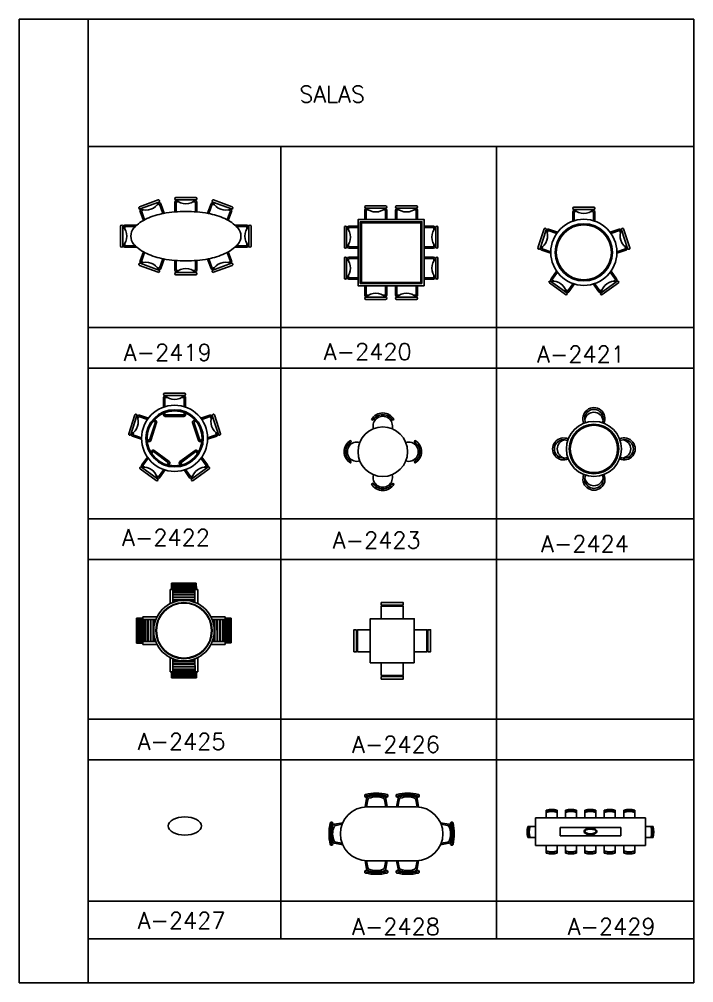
# Model space of a CAD drawing. Extents: x -59 to 107, y 53 to 89.
# Drawn here: x 28.97 to 53.47, y 54.5 to 89.5 of the extents above; entities that cross this region are included whole.
import ezdxf

# ---------------------------------------------------------------- set-up
doc = ezdxf.new("R2010")
doc.units = 0
doc.header["$MEASUREMENT"] = 0
for name, color, linetype in [('A-MOBILIA', 2, 'CONTINUOUS'), ('FOLHA', 3, 'CONTINUOUS'), ('MOBILIA', 2, 'CONTINUOUS'), ('MOVEIS', 2, 'CONTINUOUS'), ('P-ARVORE', 2, 'CONTINUOUS'), ('PISO', 11, 'CONTINUOUS')]:
    doc.layers.add(name, color=color, linetype=linetype)
doc.styles.get("Standard").update_dxf_attribs({"font": 'txt.shx', "height": 0.15})

# ---------------------------------------------------------------- blocks, each defined once
blk = doc.blocks.new('FOLHAVERDE')
at = {"layer": 'FOLHA', "linetype": 'CONTINUOUS'}
for p, q in [((-5.455, 37.298), (-29.955, 37.298)), ((-29.955, 37.298), (-29.955, 2.298)), ((-27.455, 37.298), (-27.455, 2.298)), ((-5.455, 2.298), (-5.455, 37.298)), ((-27.455, 35.298), (-27.455, 2.298)), ((-29.955, 2.298), (-5.455, 2.298)), ((-27.455, 2.298), (-5.455, 2.298))]:
    blk.add_line(p, q, dxfattribs=at)
blk = doc.blocks.new('A-2427')
at = {"layer": 'MOVEIS'}
blk.add_ellipse((0.027, 0.011), major_axis=(-0.6, 0), ratio=0.551713, dxfattribs=at)

msp = doc.modelspace()

# ---------------------------------------------------------------- linework, layer by layer
at = {"layer": 'A-MOBILIA'}
for p, q in [((34.659, 83.02), (35.379, 83.02)), ((34.012, 82.934), (33.337, 82.682)), ((34.04, 82.859), (33.365, 82.607)), ((33.977, 82.761), (34.045, 82.787)), ((34.026, 82.833), (34.028, 82.834)), ((34.058, 82.781), (34.186, 82.441)), ((34.105, 82.798), (34.236, 82.45)), ((34.619, 82.86), (34.619, 82.502)), ((34.659, 82.94), (35.379, 82.94)), ((34.669, 82.86), (34.669, 82.506)), ((34.681, 82.92), (34.679, 82.92)), ((34.751, 82.87), (34.679, 82.87)), ((35.359, 82.87), (35.286, 82.87)), ((35.359, 82.92), (35.356, 82.92)), ((35.369, 82.506), (35.369, 82.86)), ((35.419, 82.502), (35.419, 82.86)), ((35.933, 82.798), (35.802, 82.45)), ((35.979, 82.781), (35.852, 82.441)), ((36.06, 82.761), (35.992, 82.787)), ((35.998, 82.859), (36.672, 82.607)), ((36.012, 82.833), (36.01, 82.834)), ((36.026, 82.934), (36.7, 82.682)), ((42.276, 82.721), (41.556, 82.721)), ((42.276, 82.641), (41.556, 82.641)), ((41.576, 82.621), (41.578, 82.621)), ((42.253, 82.621), (42.256, 82.621)), ((42.676, 82.721), (43.396, 82.721)), ((42.676, 82.641), (43.396, 82.641)), ((42.698, 82.621), (42.696, 82.621)), ((43.376, 82.621), (43.373, 82.621)), ((49.116, 82.669), (49.836, 82.669)), ((33.478, 82.192), (33.356, 82.518)), ((33.391, 82.595), (33.393, 82.596)), ((33.522, 82.216), (33.403, 82.535)), ((33.409, 82.548), (33.477, 82.574)), ((36.515, 82.216), (36.635, 82.535)), ((36.56, 82.192), (36.682, 82.518)), ((36.629, 82.548), (36.561, 82.574)), ((36.647, 82.595), (36.644, 82.596)), ((41.516, 82.221), (41.516, 82.561)), ((41.566, 82.221), (41.566, 82.561)), ((41.576, 82.571), (41.648, 82.571)), ((42.183, 82.571), (42.256, 82.571)), ((42.266, 82.561), (42.266, 82.221)), ((42.316, 82.561), (42.316, 82.221)), ((42.636, 82.561), (42.636, 82.221)), ((42.686, 82.561), (42.686, 82.221)), ((42.768, 82.571), (42.696, 82.571)), ((43.376, 82.571), (43.303, 82.571)), ((43.386, 82.221), (43.386, 82.561)), ((43.436, 82.221), (43.436, 82.561)), ((49.076, 82.509), (49.076, 82.163)), ((49.116, 82.589), (49.836, 82.589)), ((49.126, 82.509), (49.126, 82.18)), ((49.139, 82.569), (49.136, 82.569)), ((49.209, 82.519), (49.136, 82.519)), ((49.816, 82.519), (49.744, 82.519)), ((49.816, 82.569), (49.814, 82.569)), ((49.826, 82.18), (49.826, 82.509)), ((49.876, 82.163), (49.876, 82.509)), ((32.648, 81.26), (32.648, 81.98)), ((32.728, 81.26), (32.728, 81.98)), ((32.748, 81.96), (32.748, 81.958)), ((32.798, 81.96), (32.798, 81.888)), ((33.239, 82.02), (32.808, 82.02)), ((33.186, 81.97), (32.808, 81.97)), ((36.798, 82.02), (37.23, 82.02)), ((36.852, 81.97), (37.23, 81.97)), ((37.24, 81.96), (37.24, 81.888)), ((37.29, 81.96), (37.29, 81.958)), ((37.31, 81.26), (37.31, 81.98)), ((37.39, 81.26), (37.39, 81.98)), ((40.776, 81.221), (40.776, 81.941)), ((40.856, 81.221), (40.856, 81.941)), ((40.876, 81.921), (40.876, 81.919)), ((40.926, 81.921), (40.926, 81.849)), ((41.276, 81.981), (40.936, 81.981)), ((41.276, 81.931), (40.936, 81.931)), ((43.676, 81.981), (44.016, 81.981)), ((43.676, 81.931), (44.016, 81.931)), ((44.026, 81.921), (44.026, 81.849)), ((44.076, 81.921), (44.076, 81.919)), ((44.096, 81.221), (44.096, 81.941)), ((44.176, 81.221), (44.176, 81.941)), ((47.809, 81.195), (48.031, 81.88)), ((47.885, 81.171), (48.107, 81.855)), ((48.12, 81.83), (48.119, 81.828)), ((48.168, 81.815), (48.145, 81.746)), ((48.493, 81.72), (48.18, 81.821)), ((48.524, 81.762), (48.196, 81.869)), ((50.757, 81.869), (50.429, 81.762)), ((50.773, 81.821), (50.46, 81.72)), ((50.808, 81.746), (50.785, 81.815)), ((50.834, 81.828), (50.833, 81.83)), ((50.846, 81.855), (51.068, 81.171)), ((50.922, 81.88), (51.144, 81.195)), ((32.748, 81.283), (32.748, 81.28)), ((32.798, 81.353), (32.798, 81.28)), ((32.808, 81.27), (33.186, 81.27)), ((32.808, 81.22), (33.239, 81.22)), ((37.23, 81.22), (36.798, 81.22)), ((37.23, 81.27), (36.852, 81.27)), ((37.24, 81.353), (37.24, 81.28)), ((37.29, 81.283), (37.29, 81.28)), ((40.876, 81.244), (40.876, 81.241)), ((40.926, 81.314), (40.926, 81.241)), ((40.936, 81.231), (41.276, 81.231)), ((44.016, 81.231), (43.676, 81.231)), ((44.026, 81.314), (44.026, 81.241)), ((44.076, 81.244), (44.076, 81.241)), ((47.98, 81.237), (47.957, 81.168)), ((50.995, 81.168), (50.973, 81.237)), ((33.478, 81.048), (33.356, 80.723)), ((33.522, 81.024), (33.403, 80.705)), ((36.515, 81.024), (36.635, 80.705)), ((36.56, 81.048), (36.682, 80.723)), ((40.936, 81.181), (41.276, 81.181)), ((40.936, 80.861), (41.276, 80.861)), ((44.016, 81.181), (43.676, 81.181)), ((44.016, 80.861), (43.676, 80.861)), ((47.911, 81.186), (47.91, 81.183)), ((47.948, 81.108), (48.277, 81.001)), ((47.964, 81.155), (48.277, 81.054)), ((50.676, 81.054), (50.989, 81.155)), ((50.676, 81.001), (51.005, 81.108)), ((51.043, 81.183), (51.042, 81.186)), ((34.012, 80.306), (33.337, 80.559)), ((34.04, 80.381), (33.365, 80.634)), ((33.391, 80.645), (33.393, 80.644)), ((33.409, 80.692), (33.477, 80.667)), ((34.058, 80.459), (34.186, 80.799)), ((34.105, 80.442), (34.236, 80.79)), ((34.619, 80.38), (34.619, 80.738)), ((34.669, 80.38), (34.669, 80.734)), ((35.369, 80.734), (35.369, 80.38)), ((35.419, 80.738), (35.419, 80.38)), ((35.933, 80.442), (35.802, 80.79)), ((35.979, 80.459), (35.852, 80.799)), ((35.998, 80.381), (36.672, 80.634)), ((36.026, 80.306), (36.7, 80.559)), ((36.629, 80.692), (36.561, 80.667)), ((36.647, 80.645), (36.644, 80.644)), ((40.776, 80.821), (40.776, 80.101)), ((40.856, 80.821), (40.856, 80.101)), ((40.876, 80.799), (40.876, 80.801)), ((40.926, 80.729), (40.926, 80.801)), ((40.936, 80.811), (41.276, 80.811)), ((44.016, 80.811), (43.676, 80.811)), ((44.026, 80.729), (44.026, 80.801)), ((44.076, 80.799), (44.076, 80.801)), ((44.096, 80.821), (44.096, 80.101)), ((44.176, 80.821), (44.176, 80.101)), ((33.977, 80.479), (34.045, 80.453)), ((34.026, 80.407), (34.028, 80.407)), ((34.659, 80.3), (35.379, 80.3)), ((34.659, 80.22), (35.379, 80.22)), ((34.751, 80.37), (34.679, 80.37)), ((34.681, 80.32), (34.679, 80.32)), ((35.359, 80.37), (35.286, 80.37)), ((35.359, 80.32), (35.356, 80.32)), ((36.06, 80.479), (35.992, 80.453)), ((36.012, 80.407), (36.01, 80.407)), ((40.926, 80.121), (40.926, 80.194)), ((44.026, 80.121), (44.026, 80.194)), ((48.488, 80.352), (48.285, 80.072)), ((48.519, 80.309), (48.325, 80.043)), ((50.628, 80.043), (50.434, 80.309)), ((50.668, 80.072), (50.465, 80.352)), ((40.876, 80.121), (40.876, 80.124)), ((41.276, 80.111), (40.936, 80.111)), ((41.276, 80.061), (40.936, 80.061)), ((41.516, 79.821), (41.516, 79.481)), ((41.566, 79.821), (41.566, 79.481)), ((42.266, 79.481), (42.266, 79.821)), ((42.316, 79.481), (42.316, 79.821)), ((42.636, 79.481), (42.636, 79.821)), ((42.686, 79.481), (42.686, 79.821)), ((43.386, 79.821), (43.386, 79.481)), ((43.436, 79.821), (43.436, 79.481)), ((43.676, 80.111), (44.016, 80.111)), ((43.676, 80.061), (44.016, 80.061)), ((44.076, 80.121), (44.076, 80.124)), ((48.806, 79.496), (48.223, 79.919)), ((48.853, 79.561), (48.27, 79.984)), ((48.298, 79.989), (48.3, 79.987)), ((48.328, 80.029), (48.386, 79.986)), ((48.892, 79.632), (49.085, 79.898)), ((48.932, 79.602), (49.135, 79.882)), ((49.818, 79.882), (50.021, 79.602)), ((49.868, 79.898), (50.061, 79.632)), ((50.683, 79.984), (50.1, 79.561)), ((50.73, 79.919), (50.147, 79.496)), ((50.567, 79.986), (50.625, 80.029)), ((50.653, 79.987), (50.655, 79.989)), ((41.576, 79.471), (41.648, 79.471)), ((42.183, 79.471), (42.256, 79.471)), ((42.768, 79.471), (42.696, 79.471)), ((43.376, 79.471), (43.303, 79.471)), ((48.819, 79.672), (48.878, 79.629)), ((48.846, 79.59), (48.848, 79.589)), ((50.075, 79.629), (50.134, 79.672)), ((50.105, 79.589), (50.107, 79.59)), ((42.276, 79.401), (41.556, 79.401)), ((42.276, 79.321), (41.556, 79.321)), ((41.576, 79.421), (41.578, 79.421)), ((42.253, 79.421), (42.256, 79.421)), ((42.676, 79.401), (43.396, 79.401)), ((42.676, 79.321), (43.396, 79.321)), ((42.698, 79.421), (42.696, 79.421)), ((43.376, 79.421), (43.373, 79.421)), ((34.211, 75.753), (34.211, 75.407)), ((34.251, 75.913), (34.971, 75.913)), ((34.251, 75.833), (34.971, 75.833)), ((34.261, 75.753), (34.261, 75.424)), ((34.273, 75.813), (34.271, 75.813)), ((34.343, 75.763), (34.271, 75.763)), ((34.951, 75.763), (34.878, 75.763)), ((34.951, 75.813), (34.948, 75.813)), ((34.961, 75.424), (34.961, 75.753)), ((35.011, 75.407), (35.011, 75.753)), ((32.943, 74.439), (33.165, 75.124)), ((33.019, 74.415), (33.241, 75.099)), ((33.254, 75.074), (33.254, 75.072)), ((33.302, 75.059), (33.279, 74.99)), ((33.627, 74.964), (33.314, 75.065)), ((33.658, 75.006), (33.33, 75.113)), ((33.92, 74.921), (33.863, 74.94)), ((34.211, 75.192), (34.211, 75.133)), ((34.261, 75.213), (34.261, 75.133)), ((34.271, 75.123), (34.951, 75.123)), ((34.271, 75.073), (34.951, 75.073)), ((34.961, 75.133), (34.961, 75.213)), ((35.011, 75.133), (35.011, 75.192)), ((35.359, 74.94), (35.302, 74.921)), ((35.892, 75.113), (35.563, 75.006)), ((35.907, 75.065), (35.594, 74.964)), ((35.942, 74.99), (35.92, 75.059)), ((35.968, 75.072), (35.967, 75.074)), ((35.98, 75.099), (36.202, 74.415)), ((36.056, 75.124), (36.279, 74.439)), ((41.91, 74.957), (41.868, 75.001)), ((41.953, 74.999), (41.911, 75.042)), ((42.143, 75.075), (42.143, 75.136)), ((42.203, 75.075), (42.203, 75.136)), ((42.393, 74.999), (42.435, 75.042)), ((42.436, 74.957), (42.478, 75.001)), ((33.7, 74.214), (33.911, 74.861)), ((33.748, 74.199), (33.958, 74.845)), ((33.904, 74.874), (33.828, 74.898)), ((35.263, 74.845), (35.473, 74.199)), ((35.311, 74.861), (35.521, 74.214)), ((35.393, 74.898), (35.317, 74.874)), ((33.045, 74.43), (33.044, 74.427)), ((33.083, 74.352), (33.411, 74.245)), ((33.114, 74.481), (33.092, 74.412)), ((33.098, 74.399), (33.411, 74.298)), ((33.612, 74.233), (33.688, 74.208)), ((35.534, 74.208), (35.61, 74.233)), ((35.81, 74.245), (36.139, 74.352)), ((35.811, 74.298), (36.123, 74.399)), ((36.13, 74.412), (36.107, 74.481)), ((36.177, 74.427), (36.177, 74.43)), ((33.615, 74.179), (33.672, 74.16)), ((35.549, 74.16), (35.606, 74.179)), ((40.962, 74.008), (40.919, 74.05)), ((41.004, 74.052), (40.961, 74.093)), ((43.342, 74.052), (43.385, 74.093)), ((43.384, 74.008), (43.427, 74.05)), ((33.622, 73.596), (33.419, 73.316)), ((33.653, 73.553), (33.46, 73.287)), ((33.784, 73.818), (33.748, 73.77)), ((33.824, 73.789), (33.777, 73.724)), ((34.388, 73.391), (33.838, 73.791)), ((34.417, 73.432), (33.867, 73.831)), ((35.354, 73.831), (34.804, 73.432)), ((35.383, 73.791), (34.833, 73.391)), ((35.444, 73.724), (35.397, 73.789)), ((35.473, 73.77), (35.438, 73.818)), ((35.762, 73.287), (35.569, 73.553)), ((35.802, 73.316), (35.599, 73.596)), ((40.886, 73.818), (40.826, 73.818)), ((40.886, 73.758), (40.826, 73.758)), ((40.962, 73.568), (40.919, 73.526)), ((41.004, 73.525), (40.961, 73.483)), ((43.342, 73.525), (43.385, 73.483)), ((43.384, 73.568), (43.427, 73.526)), ((43.46, 73.818), (43.52, 73.818)), ((43.46, 73.758), (43.52, 73.758)), ((33.94, 72.74), (33.357, 73.163)), ((33.987, 72.805), (33.404, 73.228)), ((33.432, 73.233), (33.434, 73.231)), ((33.462, 73.273), (33.521, 73.23)), ((34.343, 73.312), (34.39, 73.377)), ((34.396, 73.299), (34.431, 73.348)), ((34.791, 73.348), (34.826, 73.299)), ((34.831, 73.377), (34.878, 73.312)), ((35.817, 73.228), (35.234, 72.805)), ((35.864, 73.163), (35.281, 72.74)), ((35.701, 73.23), (35.76, 73.273)), ((35.787, 73.231), (35.789, 73.233)), ((33.953, 72.916), (34.012, 72.873)), ((33.981, 72.834), (33.983, 72.833)), ((34.026, 72.876), (34.219, 73.142)), ((34.066, 72.846), (34.269, 73.126)), ((34.952, 73.126), (35.155, 72.846)), ((35.002, 73.142), (35.196, 72.876)), ((35.209, 72.873), (35.268, 72.916)), ((35.239, 72.833), (35.241, 72.834)), ((41.91, 72.619), (41.868, 72.576)), ((41.953, 72.578), (41.911, 72.534)), ((42.143, 72.501), (42.143, 72.441)), ((42.203, 72.501), (42.203, 72.441)), ((42.393, 72.578), (42.435, 72.534)), ((42.436, 72.619), (42.478, 72.576)), ((34.499, 69.01), (35.399, 69.01)), ((34.499, 69.01), (34.5, 68.784)), ((34.5, 68.96), (35.4, 68.96)), ((35.399, 69.01), (35.4, 68.785)), ((34.45, 68.784), (34.55, 68.784)), ((34.45, 68.784), (34.45, 68.27)), ((34.5, 68.91), (35.4, 68.91)), ((34.5, 68.86), (35.4, 68.86)), ((34.5, 68.81), (35.4, 68.81)), ((34.55, 68.784), (34.55, 68.315)), ((34.55, 68.76), (35.35, 68.76)), ((34.55, 68.71), (35.35, 68.71)), ((34.55, 68.69), (35.35, 68.69)), ((34.55, 68.61), (35.35, 68.61)), ((35.35, 68.785), (35.35, 68.315)), ((35.35, 68.785), (35.45, 68.785)), ((35.45, 68.785), (35.45, 68.27)), ((34.55, 68.59), (35.35, 68.59)), ((34.55, 68.51), (35.35, 68.51)), ((34.55, 68.51), (35.35, 68.51)), ((34.55, 68.49), (35.35, 68.49)), ((34.55, 68.41), (35.35, 68.41)), ((34.55, 68.39), (35.35, 68.39)), ((33.231, 66.839), (33.23, 67.739)), ((33.23, 67.739), (33.456, 67.739)), ((33.281, 66.839), (33.28, 67.739)), ((33.331, 66.839), (33.33, 67.739)), ((33.381, 66.839), (33.38, 67.739)), ((33.431, 66.839), (33.43, 67.739)), ((33.456, 67.789), (33.971, 67.789)), ((33.456, 67.689), (33.456, 67.789)), ((33.456, 67.689), (33.926, 67.689)), ((33.481, 66.889), (33.48, 67.689)), ((33.531, 66.889), (33.53, 67.689)), ((33.551, 66.889), (33.55, 67.689)), ((33.631, 66.889), (33.63, 67.689)), ((33.651, 66.889), (33.65, 67.689)), ((33.731, 66.889), (33.73, 67.689)), ((33.731, 66.889), (33.73, 67.689)), ((33.751, 66.889), (33.75, 67.689)), ((33.831, 66.889), (33.83, 67.689)), ((33.851, 66.889), (33.85, 67.689)), ((36.445, 67.791), (35.93, 67.791)), ((36.445, 67.691), (35.975, 67.691)), ((36.05, 67.691), (36.051, 66.891)), ((36.07, 67.691), (36.071, 66.891)), ((36.15, 67.691), (36.151, 66.891)), ((36.17, 67.691), (36.171, 66.891)), ((36.17, 67.691), (36.171, 66.891)), ((36.25, 67.691), (36.251, 66.891)), ((36.27, 67.691), (36.271, 66.891)), ((36.35, 67.691), (36.351, 66.891)), ((36.37, 67.691), (36.371, 66.891)), ((36.42, 67.691), (36.421, 66.891)), ((36.445, 67.791), (36.445, 67.691)), ((36.67, 67.741), (36.445, 67.741)), ((36.47, 67.741), (36.471, 66.841)), ((36.52, 67.741), (36.521, 66.841)), ((36.57, 67.741), (36.571, 66.841)), ((36.62, 67.741), (36.621, 66.841)), ((36.67, 67.741), (36.671, 66.841)), ((33.457, 66.889), (33.926, 66.889)), ((33.457, 66.789), (33.457, 66.889)), ((36.445, 66.891), (35.976, 66.891)), ((36.445, 66.891), (36.445, 66.791)), ((33.231, 66.839), (33.457, 66.839)), ((33.457, 66.789), (33.971, 66.789)), ((36.445, 66.791), (35.931, 66.791)), ((36.671, 66.841), (36.445, 66.841)), ((34.452, 65.796), (34.451, 66.31)), ((34.552, 65.796), (34.551, 66.265)), ((35.351, 66.19), (34.551, 66.19)), ((35.352, 66.17), (34.552, 66.17)), ((35.352, 65.796), (35.351, 66.266)), ((35.452, 65.796), (35.451, 66.311)), ((35.352, 66.09), (34.552, 66.09)), ((35.352, 66.07), (34.552, 66.07)), ((35.352, 66.07), (34.552, 66.07)), ((35.352, 65.99), (34.552, 65.99)), ((35.352, 65.97), (34.552, 65.97)), ((35.352, 65.89), (34.552, 65.89)), ((35.352, 65.87), (34.552, 65.87)), ((35.352, 65.82), (34.552, 65.82)), ((34.552, 65.796), (34.452, 65.796)), ((34.502, 65.57), (34.502, 65.796)), ((35.402, 65.771), (34.502, 65.77)), ((35.402, 65.721), (34.502, 65.72)), ((35.402, 65.671), (34.502, 65.67)), ((35.402, 65.621), (34.502, 65.62)), ((35.402, 65.571), (34.502, 65.57)), ((35.452, 65.796), (35.352, 65.796)), ((35.402, 65.571), (35.402, 65.796))]:
    msp.add_line(p, q, dxfattribs=at)
for points in [[(37.019, 81.62, 0.188178), (36.903, 81.918, 0.101327), (36.433, 82.257, 0.059714), (35.831, 82.445, 0.046103), (35.019, 82.52, 0.046103), (34.207, 82.445, 0.059714), (33.605, 82.257, 0.101327), (33.135, 81.918, 0.188178), (33.019, 81.62, 0.188178), (33.135, 81.322, 0.101327), (33.605, 80.984, 0.059714), (34.207, 80.795, 0.046103), (35.019, 80.72, 0.046103), (35.831, 80.795, 0.059714), (36.433, 80.984, 0.101327), (36.903, 81.322, 0.188178)], [(41.818, 74.932, -0.57735), (42.528, 74.932), (42.58, 74.962, 0.57735), (41.766, 74.962)], [(41.03, 73.433, -0.57735), (41.03, 74.143), (41, 74.195, 0.57735), (41, 73.381)], [(43.316, 74.143, -0.57735), (43.316, 73.433), (43.346, 73.381, 0.57735), (43.346, 74.195)], [(42.528, 72.645, -0.57735), (41.818, 72.645), (41.766, 72.615, 0.57735), (42.58, 72.615)]]:
    msp.add_lwpolyline(points, format="xyb", close=True, dxfattribs=at)
for points in [[(43.676, 79.821), (43.676, 82.221), (41.276, 82.221), (41.276, 79.821)], [(43.596, 79.901), (43.596, 82.141), (41.356, 82.141), (41.356, 79.901)], [(43.556, 79.941), (43.556, 82.101), (41.396, 82.101), (41.396, 79.941)], [(42.916, 68.214), (42.916, 68.311), (42.116, 68.311), (42.116, 68.214)], [(43.316, 66.12), (43.316, 67.72), (41.716, 67.72), (41.716, 66.12)], [(41.223, 67.32), (41.126, 67.32), (41.126, 66.52), (41.223, 66.52)], [(43.81, 66.52), (43.906, 66.52), (43.906, 67.32), (43.81, 67.32)], [(42.116, 65.627), (42.116, 65.53), (42.916, 65.53), (42.916, 65.627)]]:
    msp.add_lwpolyline(points, close=True, dxfattribs=at)
for points in [[(42.916, 67.72), (42.916, 68.178), (42.116, 68.178), (42.116, 67.72)], [(41.716, 67.32), (41.258, 67.32), (41.258, 66.52), (41.716, 66.52)], [(43.316, 66.52), (43.774, 66.52), (43.774, 67.32), (43.316, 67.32)], [(42.116, 66.12), (42.116, 65.662), (42.916, 65.662), (42.916, 66.12)]]:
    msp.add_lwpolyline(points, dxfattribs=at)
for centre, radius in [((49.476, 81.032), 1.2), ((49.476, 81.032), 1.04), ((49.476, 81.032), 1), ((34.611, 74.276), 1.2), ((34.611, 74.276), 1.04), ((34.611, 74.276), 1), ((42.173, 73.788), 0.9), ((49.843, 73.89), 1), ((49.843, 73.89), 0.9), ((49.843, 73.89), 0.86), ((34.951, 67.29), 1.1), ((34.951, 67.29), 1.02), ((34.951, 67.29), 1)]:
    msp.add_circle(centre, radius, dxfattribs=at)
for centre, radius, start, end in [((34.659, 82.98), 0.04, 90, 270), ((35.379, 82.98), 0.04, 270, 90), ((33.351, 82.644), 0.04, 110.5465, 290.5465), ((33.569, 83.089), 0.523, 247.0947, 333.9984), ((34.026, 82.897), 0.04, 290.5465, 110.5465), ((34.049, 82.777), 0.06, 20.5465, 110.5465), ((34.049, 82.777), 0.01, 20.5465, 110.5465), ((34.679, 82.86), 0.06, 90, 180), ((35.019, 83.32), 0.523, 226.5482, 313.4518), ((34.679, 82.86), 0.01, 90, 180), ((35.359, 82.86), 0.06, 0, 90), ((35.359, 82.86), 0.01, 0, 90), ((35.989, 82.777), 0.06, 69.4535, 159.4535), ((36.012, 82.897), 0.04, 69.4535, 249.4535), ((35.989, 82.777), 0.01, 69.4535, 159.4535), ((36.469, 83.089), 0.523, 206.0016, 292.9053), ((36.686, 82.644), 0.04, 249.4535, 69.4535), ((41.556, 82.681), 0.04, 90, 270), ((41.576, 82.561), 0.06, 90, 180), ((41.916, 83.021), 0.523, 226.5482, 313.4518), ((42.256, 82.561), 0.06, 0, 90), ((42.276, 82.681), 0.04, 270, 90), ((42.676, 82.681), 0.04, 90, 270), ((42.696, 82.561), 0.06, 90, 180), ((43.036, 83.021), 0.523, 226.5482, 313.4518), ((43.376, 82.561), 0.06, 0, 90), ((43.396, 82.681), 0.04, 270, 90), ((49.116, 82.629), 0.04, 90, 270), ((49.836, 82.629), 0.04, 270, 90), ((33.412, 82.539), 0.06, 110.5465, 200.5465), ((33.412, 82.539), 0.01, 110.5465, 200.5465), ((36.625, 82.539), 0.01, 339.4535, 69.4535), ((36.625, 82.539), 0.06, 339.4535, 69.4535), ((41.576, 82.561), 0.01, 90, 180), ((42.256, 82.561), 0.01, 0, 90), ((42.696, 82.561), 0.01, 90, 180), ((43.376, 82.561), 0.01, 0, 90), ((49.136, 82.509), 0.06, 90, 180), ((49.476, 82.969), 0.523, 226.5482, 313.4518), ((49.136, 82.509), 0.01, 90, 180), ((49.816, 82.509), 0.06, 0, 90), ((49.816, 82.509), 0.01, 0, 90), ((32.688, 81.98), 0.04, 0, 180), ((32.348, 81.62), 0.523, 316.5482, 43.4518), ((32.808, 81.96), 0.06, 90, 180), ((32.808, 81.96), 0.01, 90, 180), ((37.69, 81.62), 0.523, 136.5482, 223.4518), ((37.23, 81.96), 0.06, 0, 90), ((37.23, 81.96), 0.01, 0, 90), ((37.35, 81.98), 0.04, 0, 180), ((40.816, 81.941), 0.04, 0, 180), ((40.476, 81.581), 0.523, 316.5482, 43.4518), ((40.936, 81.921), 0.06, 90, 180), ((40.936, 81.921), 0.01, 90, 180), ((44.476, 81.581), 0.523, 136.5482, 223.4518), ((44.016, 81.921), 0.06, 0, 90), ((44.016, 81.921), 0.01, 0, 90), ((44.136, 81.941), 0.04, 0, 180), ((48.069, 81.868), 0.04, 342, 162), ((50.884, 81.868), 0.04, 18, 198), ((47.635, 81.63), 0.523, 298.5482, 25.4518), ((48.177, 81.812), 0.06, 72, 162), ((48.177, 81.812), 0.01, 72, 162), ((50.776, 81.812), 0.06, 18, 108), ((50.776, 81.812), 0.01, 18, 108), ((51.318, 81.63), 0.523, 154.5482, 241.4518), ((32.688, 81.26), 0.04, 180, 0), ((32.808, 81.28), 0.06, 180, 270), ((32.808, 81.28), 0.01, 180, 270), ((37.23, 81.28), 0.01, 270, 0), ((37.23, 81.28), 0.06, 270, 0), ((37.35, 81.26), 0.04, 180, 0), ((40.816, 81.221), 0.04, 180, 0), ((40.936, 81.241), 0.06, 180, 270), ((40.936, 81.241), 0.01, 180, 270), ((44.016, 81.241), 0.06, 270, 0), ((44.016, 81.241), 0.01, 270, 0), ((44.136, 81.221), 0.04, 180, 0), ((40.816, 80.821), 0.04, 0, 180), ((40.936, 80.801), 0.06, 90, 180), ((44.016, 80.801), 0.06, 0, 90), ((44.136, 80.821), 0.04, 0, 180), ((47.847, 81.183), 0.04, 162, 342), ((47.967, 81.165), 0.06, 162, 252), ((47.967, 81.165), 0.01, 162, 252), ((50.986, 81.165), 0.01, 288, 18), ((50.986, 81.165), 0.06, 288, 18), ((51.106, 81.183), 0.04, 198, 18), ((33.351, 80.596), 0.04, 69.4535, 249.4535), ((33.412, 80.702), 0.06, 159.4535, 249.4535), ((33.569, 80.151), 0.523, 26.0016, 112.9053), ((33.412, 80.702), 0.01, 159.4535, 249.4535), ((36.469, 80.151), 0.523, 67.0947, 153.9984), ((36.625, 80.702), 0.01, 290.5465, 20.5465), ((36.625, 80.702), 0.06, 290.5465, 20.5465), ((36.686, 80.596), 0.04, 290.5465, 110.5465), ((40.476, 80.461), 0.523, 316.5482, 43.4518), ((40.936, 80.801), 0.01, 90, 180), ((44.476, 80.461), 0.523, 136.5482, 223.4518), ((44.016, 80.801), 0.01, 0, 90), ((34.026, 80.343), 0.04, 249.4535, 69.4535), ((34.049, 80.463), 0.06, 249.4535, 339.4535), ((34.049, 80.463), 0.01, 249.4535, 339.4535), ((34.679, 80.38), 0.06, 180, 270), ((34.659, 80.26), 0.04, 90, 270), ((35.019, 79.92), 0.523, 46.5482, 133.4518), ((34.679, 80.38), 0.01, 180, 270), ((35.359, 80.38), 0.06, 270, 0), ((35.359, 80.38), 0.01, 270, 0), ((35.379, 80.26), 0.04, 270, 90), ((35.989, 80.463), 0.06, 200.5465, 290.5465), ((36.012, 80.343), 0.04, 110.5465, 290.5465), ((35.989, 80.463), 0.01, 200.5465, 290.5465), ((40.816, 80.101), 0.04, 180, 0), ((40.936, 80.121), 0.06, 180, 270), ((40.936, 80.121), 0.01, 180, 270), ((44.016, 80.121), 0.01, 270, 0), ((44.016, 80.121), 0.06, 270, 0), ((44.136, 80.101), 0.04, 180, 0), ((48.247, 79.952), 0.04, 54, 234), ((48.338, 79.465), 0.523, 10.5482, 97.4518), ((48.333, 80.037), 0.06, 144, 234), ((48.333, 80.037), 0.01, 144, 234), ((50.615, 79.465), 0.523, 82.5482, 169.4518), ((50.62, 80.037), 0.01, 306, 36), ((50.62, 80.037), 0.06, 306, 36), ((50.706, 79.952), 0.04, 306, 126), ((41.576, 79.481), 0.06, 180, 270), ((41.916, 79.021), 0.523, 46.5482, 133.4518), ((41.576, 79.481), 0.01, 180, 270), ((42.256, 79.481), 0.06, 270, 0), ((42.256, 79.481), 0.01, 270, 0), ((42.696, 79.481), 0.06, 180, 270), ((43.036, 79.021), 0.523, 46.5482, 133.4518), ((42.696, 79.481), 0.01, 180, 270), ((43.376, 79.481), 0.01, 270, 0), ((43.376, 79.481), 0.06, 270, 0), ((48.829, 79.529), 0.04, 234, 54), ((48.884, 79.637), 0.06, 234, 324), ((48.884, 79.637), 0.01, 234, 324), ((50.069, 79.637), 0.06, 216, 306), ((50.069, 79.637), 0.01, 216, 306), ((50.124, 79.529), 0.04, 126, 306), ((41.556, 79.361), 0.04, 90, 270), ((42.276, 79.361), 0.04, 270, 90), ((42.676, 79.361), 0.04, 90, 270), ((43.396, 79.361), 0.04, 270, 90), ((34.251, 75.873), 0.04, 90, 270), ((34.271, 75.753), 0.06, 90, 180), ((34.611, 76.213), 0.523, 226.5482, 313.4518), ((34.271, 75.753), 0.01, 90, 180), ((34.951, 75.753), 0.06, 0, 90), ((34.951, 75.753), 0.01, 0, 90), ((34.971, 75.873), 0.04, 270, 90), ((49.842, 74.99), 0.4, 335.1863, 204.9103), ((49.842, 74.99), 0.335, 334.1161, 205.9805), ((32.769, 74.874), 0.523, 298.5482, 25.4518), ((33.203, 75.112), 0.04, 342, 162), ((33.311, 75.056), 0.06, 72, 162), ((33.311, 75.056), 0.01, 72, 162), ((33.901, 74.864), 0.06, 342, 72), ((34.271, 75.133), 0.06, 180, 270), ((34.271, 75.133), 0.01, 180, 270), ((34.951, 75.133), 0.06, 270, 0), ((34.951, 75.133), 0.01, 270, 0), ((35.32, 74.864), 0.06, 108, 198), ((35.91, 75.056), 0.06, 18, 108), ((35.91, 75.056), 0.01, 18, 108), ((36.453, 74.874), 0.523, 154.5482, 241.4518), ((36.018, 75.112), 0.04, 18, 198), ((42.173, 74.727), 0.35, 342.9011, 197.0989), ((49.842, 74.89), 0.335, 8.2836, 171.4505), ((33.901, 74.864), 0.01, 342, 72), ((35.32, 74.864), 0.01, 108, 198), ((32.981, 74.427), 0.04, 162, 342), ((33.101, 74.409), 0.06, 162, 252), ((33.101, 74.409), 0.01, 162, 252), ((33.691, 74.217), 0.01, 252, 342), ((35.531, 74.217), 0.01, 198, 288), ((36.12, 74.409), 0.01, 288, 18), ((36.12, 74.409), 0.06, 288, 18), ((36.241, 74.427), 0.04, 198, 18), ((48.743, 73.889), 0.4, 65.1863, 294.9103), ((48.743, 73.889), 0.335, 64.1161, 295.9805), ((48.843, 73.889), 0.335, 98.2836, 261.4505), ((50.943, 73.891), 0.4, 245.1863, 114.9103), ((50.943, 73.891), 0.335, 244.1161, 115.9805), ((50.843, 73.891), 0.335, 278.2836, 81.4505), ((33.691, 74.217), 0.06, 252, 342), ((35.531, 74.217), 0.06, 198, 288), ((41.235, 73.788), 0.35, 72.9011, 287.0989), ((43.111, 73.788), 0.35, 252.9011, 107.0989), ((33.832, 73.783), 0.06, 54, 144), ((33.832, 73.783), 0.01, 54, 144), ((35.389, 73.783), 0.06, 36, 126), ((35.389, 73.783), 0.01, 36, 126), ((33.381, 73.196), 0.04, 54, 234), ((33.472, 72.709), 0.523, 10.5482, 97.4518), ((33.468, 73.281), 0.06, 144, 234), ((33.468, 73.281), 0.01, 144, 234), ((34.382, 73.383), 0.01, 324, 54), ((34.382, 73.383), 0.06, 324, 54), ((34.839, 73.383), 0.06, 126, 216), ((34.839, 73.383), 0.01, 126, 216), ((35.749, 72.709), 0.523, 82.5482, 169.4518), ((35.754, 73.281), 0.01, 306, 36), ((35.754, 73.281), 0.06, 306, 36), ((35.84, 73.196), 0.04, 306, 126), ((33.963, 72.773), 0.04, 234, 54), ((34.018, 72.881), 0.06, 234, 324), ((34.018, 72.881), 0.01, 234, 324), ((35.204, 72.881), 0.06, 216, 306), ((35.204, 72.881), 0.01, 216, 306), ((35.258, 72.773), 0.04, 126, 306), ((42.173, 72.85), 0.35, 162.9011, 17.0989), ((49.844, 72.79), 0.4, 155.1863, 24.9103), ((49.844, 72.79), 0.335, 154.1161, 25.9805), ((49.844, 72.89), 0.335, 188.2836, 351.4505)]:
    msp.add_arc(centre, radius, start, end, dxfattribs=at)
at = {"layer": 'FOLHA', "linetype": 'CONTINUOUS'}
for p, q in [((53.468, 84.879), (31.468, 84.879)), ((38.468, 84.879), (38.468, 56.093)), ((46.302, 84.879), (46.302, 56.093)), ((31.468, 78.301), (53.468, 78.301)), ((31.468, 76.82), (53.468, 76.82)), ((31.468, 71.354), (53.468, 71.354)), ((31.468, 69.873), (53.468, 69.873)), ((31.468, 64.077), (53.468, 64.077)), ((31.468, 62.596), (53.468, 62.596)), ((31.468, 57.46), (53.468, 57.46)), ((31.468, 56.093), (53.468, 56.093)), ((31.468, 54.499), (53.468, 54.499))]:
    msp.add_line(p, q, dxfattribs=at)
at = {"layer": 'MOBILIA'}
for p, q in [((41.516, 61.29), (41.518, 61.281)), ((42.355, 61.29), (42.353, 61.281)), ((42.656, 61.29), (42.658, 61.281)), ((43.495, 61.29), (43.493, 61.281)), ((41.532, 60.887), (41.586, 61.186)), ((42.279, 61.186), (42.332, 60.89)), ((42.673, 60.89), (42.726, 61.186)), ((43.419, 61.186), (43.473, 60.885)), ((43.376, 60.89), (41.612, 60.89)), ((48.112, 60.769), (48.112, 60.487)), ((48.512, 60.769), (48.512, 60.487)), ((48.812, 60.769), (48.812, 60.487)), ((49.212, 60.769), (49.212, 60.487)), ((49.512, 60.769), (49.512, 60.487)), ((49.912, 60.487), (49.912, 60.769)), ((50.22, 60.769), (50.22, 60.487)), ((50.62, 60.487), (50.62, 60.769)), ((50.928, 60.769), (50.928, 60.487)), ((51.328, 60.487), (51.328, 60.769)), ((40.313, 60.332), (40.322, 60.33)), ((40.417, 60.256), (40.718, 60.31)), ((44.571, 60.256), (44.271, 60.31)), ((44.675, 60.332), (44.666, 60.33)), ((51.717, 60.487), (47.717, 60.487)), ((47.717, 60.487), (47.717, 59.487)), ((51.717, 59.487), (51.717, 60.487)), ((47.441, 60.173), (47.717, 60.173)), ((50.815, 60.137), (48.618, 60.137)), ((48.618, 59.837), (48.618, 60.137)), ((50.815, 59.837), (50.815, 60.137)), ((51.992, 60.173), (51.717, 60.173)), ((40.719, 59.509), (40.417, 59.563)), ((44.27, 59.509), (44.571, 59.563)), ((47.717, 59.773), (47.441, 59.773)), ((48.618, 59.837), (50.815, 59.837)), ((51.717, 59.773), (51.992, 59.773)), ((40.314, 59.493), (40.322, 59.495)), ((44.675, 59.493), (44.666, 59.495)), ((47.717, 59.487), (51.717, 59.487)), ((48.112, 59.205), (48.112, 59.487)), ((48.512, 59.205), (48.512, 59.487)), ((48.812, 59.205), (48.812, 59.487)), ((49.212, 59.205), (49.212, 59.487)), ((49.512, 59.205), (49.512, 59.487)), ((49.912, 59.487), (49.912, 59.205)), ((50.22, 59.205), (50.22, 59.487)), ((50.62, 59.487), (50.62, 59.205)), ((50.928, 59.205), (50.928, 59.487)), ((51.328, 59.487), (51.328, 59.205)), ((41.532, 58.934), (41.586, 58.635)), ((43.376, 58.931), (41.612, 58.931)), ((42.279, 58.635), (42.332, 58.931)), ((42.673, 58.931), (42.726, 58.635)), ((43.419, 58.635), (43.473, 58.936)), ((41.516, 58.531), (41.518, 58.54)), ((42.355, 58.531), (42.353, 58.54)), ((42.656, 58.531), (42.658, 58.54)), ((43.495, 58.531), (43.493, 58.54))]:
    msp.add_line(p, q, dxfattribs=at)
msp.add_lwpolyline([(49.717, 60.11, 0.049348), (49.62, 60.101, 0.06315), (49.548, 60.077, 0.103325), (49.493, 60.034, 0.179249), (49.478, 59.995, 0.179249), (49.493, 59.957, 0.103325), (49.548, 59.914, 0.06315), (49.62, 59.89, 0.049348), (49.717, 59.88, 0.049348), (49.813, 59.89, 0.06315), (49.885, 59.914, 0.103325), (49.941, 59.957, 0.179249), (49.955, 59.995, 0.179249), (49.941, 60.034, 0.103325), (49.885, 60.077, 0.06315), (49.813, 60.101, 0.049348)], format="xyb", close=True, dxfattribs=at)
for centre, radius, start, end in [((41.554, 61.3), 0.0392, 103.3148, 195.1042), ((41.575, 61.296), 0.0588, 195.1042, 282.3683), ((41.936, 59.687), 1.697, 76.69, 103.3148), ((41.683, 61.169), 0.098, 120.3542, 169.8071), ((41.936, 60.236), 1.061, 70.8709, 109.1348), ((42.183, 61.169), 0.098, 10.1773, 64.4405), ((42.296, 61.296), 0.0588, 257.6317, 344.8958), ((42.317, 61.3), 0.0392, 344.8958, 76.69), ((42.694, 61.3), 0.0392, 103.3148, 195.1042), ((42.715, 61.296), 0.0588, 195.1042, 282.3683), ((43.076, 59.687), 1.697, 76.69, 103.3148), ((42.823, 61.169), 0.098, 120.3542, 169.8071), ((43.076, 60.236), 1.061, 70.8709, 109.1348), ((43.323, 61.169), 0.098, 10.1773, 64.4405), ((43.436, 61.296), 0.0588, 257.6317, 344.8958), ((43.457, 61.3), 0.0392, 344.8958, 76.69), ((41.612, 59.91), 0.98, 90, 270), ((43.376, 59.91), 0.98, 270, 90), ((48.312, 60.013), 0.782, 75.1895, 104.8105), ((48.312, 60.013), 0.732, 74.1527, 105.8473), ((49.012, 60.013), 0.782, 75.1895, 104.8105), ((49.012, 60.013), 0.732, 74.1527, 105.8473), ((49.712, 60.013), 0.782, 75.1895, 104.8105), ((49.712, 60.013), 0.732, 74.1527, 105.8473), ((50.42, 60.013), 0.782, 75.1895, 104.8105), ((50.42, 60.013), 0.732, 74.1527, 105.8473), ((51.128, 60.013), 0.782, 75.1895, 104.8105), ((51.128, 60.013), 0.732, 74.1527, 105.8473), ((41.916, 59.913), 1.697, 166.69, 193.3148), ((40.303, 60.294), 0.0392, 74.8958, 166.69), ((41.367, 59.913), 1.061, 160.8709, 199.1348), ((40.307, 60.273), 0.0588, 347.6317, 74.8958), ((40.434, 60.16), 0.098, 100.1773, 154.4405), ((44.554, 60.16), 0.098, 25.5595, 79.8227), ((44.681, 60.273), 0.0588, 105.1042, 192.3683), ((43.621, 59.913), 1.061, 340.8652, 19.1291), ((44.685, 60.294), 0.0392, 13.31, 105.1042), ((43.072, 59.913), 1.697, 346.6852, 13.31), ((48.198, 59.973), 0.782, 165.1895, 194.8105), ((48.198, 59.973), 0.732, 164.1527, 195.8473), ((51.235, 59.973), 0.732, 344.1527, 15.8473), ((51.235, 59.973), 0.782, 345.1895, 14.8105), ((40.303, 59.531), 0.0392, 193.3148, 285.1042), ((40.307, 59.552), 0.0588, 285.1042, 12.3683), ((40.434, 59.66), 0.098, 210.3542, 259.8071), ((44.554, 59.66), 0.098, 280.1929, 329.6458), ((44.681, 59.552), 0.0588, 167.6317, 254.8958), ((44.685, 59.531), 0.0392, 254.8958, 346.6852), ((48.312, 59.961), 0.732, 254.1527, 285.8473), ((48.312, 59.961), 0.782, 255.1895, 284.8105), ((49.012, 59.961), 0.732, 254.1527, 285.8473), ((49.012, 59.961), 0.782, 255.1895, 284.8105), ((49.712, 59.961), 0.732, 254.1527, 285.8473), ((49.712, 59.961), 0.782, 255.1895, 284.8105), ((50.42, 59.961), 0.732, 254.1527, 285.8473), ((50.42, 59.961), 0.782, 255.1895, 284.8105), ((51.128, 59.961), 0.732, 254.1527, 285.8473), ((51.128, 59.961), 0.782, 255.1895, 284.8105), ((41.554, 58.521), 0.0392, 164.8958, 256.6852), ((41.575, 58.525), 0.0588, 77.6317, 164.8958), ((41.936, 60.134), 1.697, 256.6852, 283.31), ((41.683, 58.652), 0.098, 190.1929, 239.6458), ((41.936, 59.585), 1.061, 250.8652, 289.1291), ((42.183, 58.652), 0.098, 295.5595, 349.8227), ((42.296, 58.525), 0.0588, 15.1042, 102.3683), ((42.317, 58.521), 0.0392, 283.31, 15.1042), ((42.694, 58.521), 0.0392, 164.8958, 256.6852), ((42.715, 58.525), 0.0588, 77.6317, 164.8958), ((43.076, 60.134), 1.697, 256.6852, 283.31), ((42.823, 58.652), 0.098, 190.1929, 239.6458), ((43.076, 59.585), 1.061, 250.8652, 289.1291), ((43.323, 58.652), 0.098, 295.5595, 349.8227), ((43.436, 58.525), 0.0588, 15.1042, 102.3683), ((43.457, 58.521), 0.0392, 283.31, 15.1042)]:
    msp.add_arc(centre, radius, start, end, dxfattribs=at)
at = {"layer": 'P-ARVORE', "linetype": 'CONTINUOUS'}
for p, q in [((31.468, 87.499), (31.468, 54.499)), ((53.468, 54.499), (53.468, 87.499))]:
    msp.add_line(p, q, dxfattribs=at)
at = {"layer": 'PISO'}
for p, q in [((41.584, 60.89), (41.629, 61.14)), ((42.237, 61.14), (42.282, 60.89)), ((42.724, 60.89), (42.769, 61.14)), ((43.377, 61.14), (43.422, 60.889)), ((40.463, 60.214), (40.696, 60.256)), ((44.525, 60.214), (44.293, 60.256)), ((40.696, 59.564), (40.463, 59.606)), ((44.292, 59.564), (44.525, 59.606)), ((41.584, 58.931), (41.629, 58.681)), ((42.237, 58.681), (42.282, 58.931)), ((42.724, 58.931), (42.769, 58.681)), ((43.377, 58.681), (43.422, 58.932))]:
    msp.add_line(p, q, dxfattribs=at)
at = {"layer": 'PISO', "linetype": 'CONTINUOUS'}
msp.add_lwpolyline([(49.717, 60.08, 0.049348), (49.626, 60.071, 0.06315), (49.561, 60.05, 0.103325), (49.515, 60.014, 0.179249), (49.508, 59.995, 0.179249), (49.515, 59.976, 0.103325), (49.561, 59.941, 0.06315), (49.626, 59.919, 0.049348), (49.717, 59.91, 0.049348), (49.807, 59.919, 0.06315), (49.872, 59.941, 0.103325), (49.918, 59.976, 0.179249), (49.925, 59.995, 0.179249), (49.918, 60.014, 0.103325), (49.872, 60.05, 0.06315), (49.807, 60.071, 0.049348)], format="xyb", close=True, dxfattribs=at)
at = {"layer": 'PISO'}
for centre, radius, start, end in [((41.936, 59.687), 1.648, 75.3375, 104.6673), ((41.934, 60.556), 0.695, 68.4179, 112.3263), ((43.076, 59.687), 1.648, 75.3375, 104.6673), ((43.074, 60.556), 0.695, 68.4179, 112.3263), ((41.713, 61.125), 0.0861, 120.3542, 169.8071), ((42.153, 61.125), 0.0861, 10.1773, 64.4405), ((42.853, 61.125), 0.0861, 120.3542, 169.8071), ((43.293, 61.125), 0.0861, 10.1773, 64.4405), ((41.916, 59.913), 1.648, 165.3375, 194.6673), ((40.478, 60.13), 0.0861, 100.1773, 154.4405), ((44.51, 60.13), 0.0861, 25.5595, 79.8227), ((43.072, 59.913), 1.648, 345.3327, 14.6625), ((41.047, 59.911), 0.695, 158.4179, 202.3263), ((43.941, 59.911), 0.695, 337.6737, 21.5821), ((40.478, 59.69), 0.0861, 210.3542, 259.8071), ((44.51, 59.69), 0.0861, 280.1929, 329.6458), ((41.936, 60.134), 1.648, 255.3327, 284.6625), ((41.713, 58.696), 0.0861, 190.1929, 239.6458), ((41.934, 59.265), 0.695, 247.6737, 291.5821), ((42.153, 58.696), 0.0861, 295.5595, 349.8227), ((43.076, 60.134), 1.648, 255.3327, 284.6625), ((42.853, 58.696), 0.0861, 190.1929, 239.6458), ((43.074, 59.265), 0.695, 247.6737, 291.5821), ((43.293, 58.696), 0.0861, 295.5595, 349.8227)]:
    msp.add_arc(centre, radius, start, end, dxfattribs=at)
at = {"layer": 'PISO', "linetype": 'CONTINUOUS'}
for centre, start, end in [((48.312, 60.013), 73.4568, 106.5432), ((49.012, 60.013), 73.4568, 106.5432), ((49.712, 60.013), 73.4568, 106.5432), ((50.42, 60.013), 73.4568, 106.5432), ((51.128, 60.013), 73.4568, 106.5432), ((48.198, 59.973), 163.4568, 196.5432), ((51.235, 59.973), 343.4568, 16.5432), ((48.312, 59.961), 253.4568, 286.5432), ((49.012, 59.961), 253.4568, 286.5432), ((49.712, 59.961), 253.4568, 286.5432), ((50.42, 59.961), 253.4568, 286.5432), ((51.128, 59.961), 253.4568, 286.5432)]:
    msp.add_arc(centre, 0.702, start, end, dxfattribs=at)

# ---------------------------------------------------------------- block references
at = {"layer": 'FOLHA'}
for name, p in [('FOLHAVERDE', (58.923, 52.201)), ('A-2427', (34.955, 60.182))]:
    msp.add_blockref(name, p, dxfattribs=at)

# ---------------------------------------------------------------- texts
at = {"layer": 'FOLHA', "linetype": 'CONTINUOUS'}
msp.add_text('SALAS', height=0.6, dxfattribs=at).set_placement((39.137, 86.477))
at = {"layer": 'FOLHA'}
for s, p in [('A-2420', (40.034, 77.124)), ('A-2419', (32.77, 77.096)), ('A-2421', (47.781, 77.032)), ('A-2422', (32.707, 70.371)), ('A-2423', (40.361, 70.276)), ('A-2424', (47.926, 70.146)), ('A-2425', (33.271, 62.963)), ('A-2426', (41.058, 62.856)), ('A-2427', (33.271, 56.46)), ('A-2428', (41.058, 56.239)), ('A-2429', (48.892, 56.239))]:
    msp.add_text(s, height=0.6, dxfattribs=at).set_placement(p)

doc.saveas('drawing.dxf')
